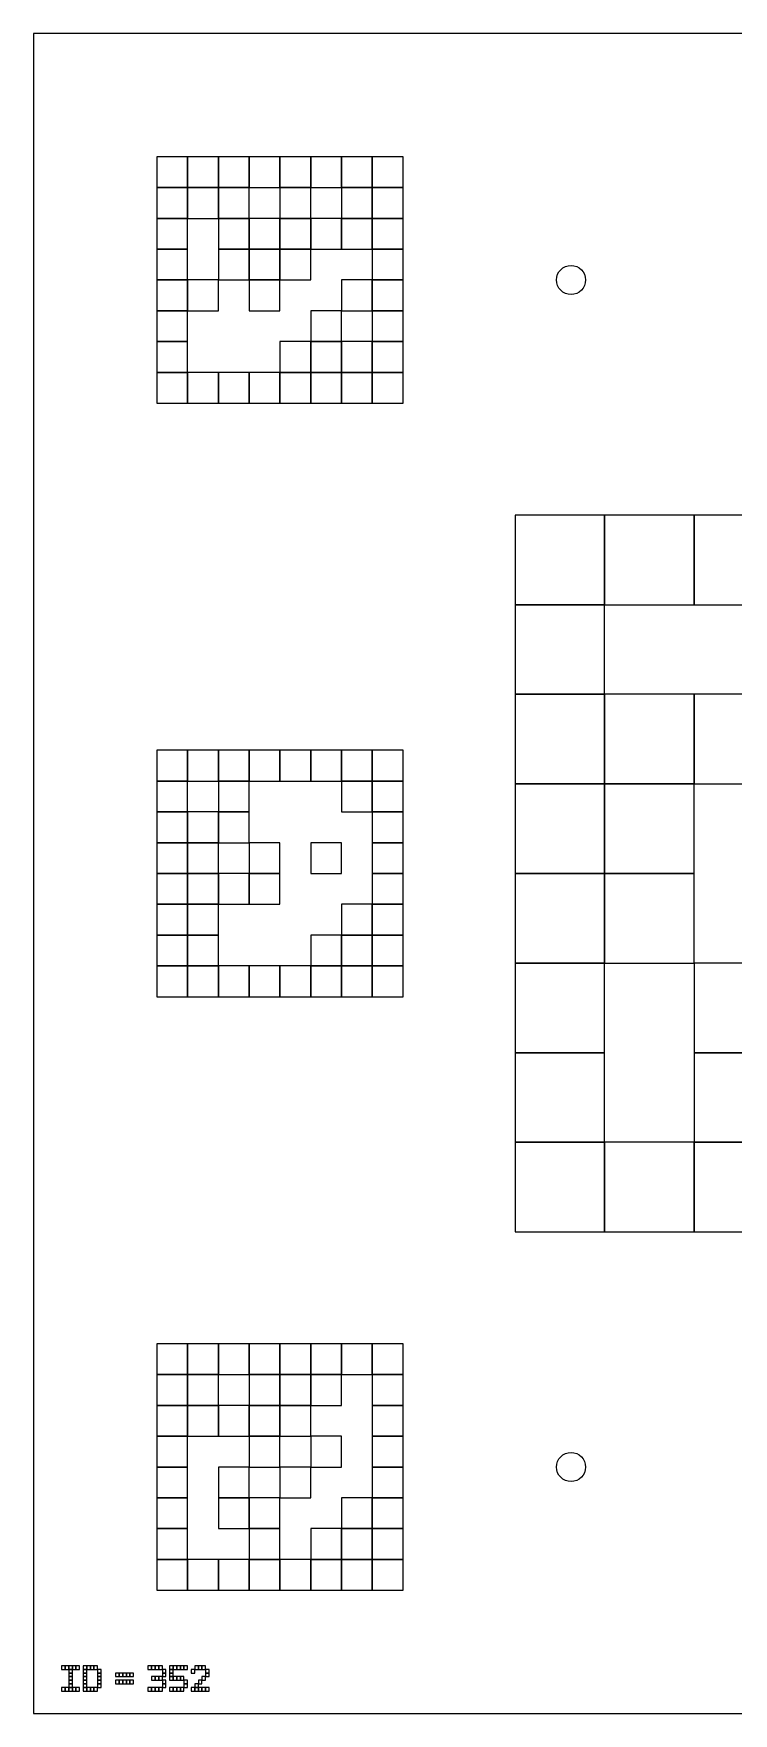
# Model space of a CAD drawing. Extents: x 0 to 1260, y 0 to 1580.
# Drawn here: x 0 to 125, y 640 to 940 of the extents above; entities that cross this region are included whole.
import ezdxf

# ---------------------------------------------------------------- set-up
doc = ezdxf.new("R2010")
doc.units = 0
for name, color, linetype in [('BLACK_POCKET', 7, 'CONTINUOUS'), ('BOARD_TEXT', 7, 'CONTINUOUS'), ('CUT', 7, 'CONTINUOUS'), ('MOUNT_HOLE', 6, 'CONTINUOUS')]:
    doc.layers.add(name, color=color, linetype=linetype)

msp = doc.modelspace()

# ---------------------------------------------------------------- linework, layer by layer
at = {"layer": 'BLACK_POCKET'}
for p, q in [((27.5, 918), (22, 918)), ((22, 918), (22, 912.5)), ((27.5, 912.5), (27.5, 918)), ((33, 918), (27.5, 918)), ((27.5, 918), (27.5, 912.5)), ((33, 912.5), (33, 918)), ((38.5, 918), (33, 918)), ((33, 918), (33, 912.5)), ((38.5, 912.5), (38.5, 918)), ((44, 918), (38.5, 918)), ((38.5, 918), (38.5, 912.5)), ((44, 912.5), (44, 918)), ((49.5, 918), (44, 918)), ((44, 918), (44, 912.5)), ((49.5, 912.5), (49.5, 918)), ((55, 918), (49.5, 918)), ((49.5, 918), (49.5, 912.5)), ((55, 912.5), (55, 918)), ((60.5, 918), (55, 918)), ((55, 918), (55, 912.5)), ((60.5, 912.5), (60.5, 918)), ((66, 918), (60.5, 918)), ((60.5, 918), (60.5, 912.5)), ((66, 912.5), (66, 918)), ((22, 912.5), (27.5, 912.5)), ((27.5, 912.5), (22, 912.5)), ((22, 912.5), (22, 907)), ((27.5, 912.5), (33, 912.5)), ((27.5, 907), (27.5, 912.5)), ((33, 912.5), (27.5, 912.5)), ((27.5, 912.5), (27.5, 907)), ((33, 912.5), (38.5, 912.5)), ((33, 907), (33, 912.5)), ((38.5, 912.5), (33, 912.5)), ((33, 912.5), (33, 907)), ((38.5, 912.5), (44, 912.5)), ((38.5, 907), (38.5, 912.5)), ((44, 912.5), (49.5, 912.5)), ((49.5, 912.5), (44, 912.5)), ((44, 912.5), (44, 907)), ((49.5, 912.5), (55, 912.5)), ((49.5, 907), (49.5, 912.5)), ((55, 912.5), (60.5, 912.5)), ((60.5, 912.5), (55, 912.5)), ((55, 912.5), (55, 907)), ((60.5, 912.5), (66, 912.5)), ((60.5, 907), (60.5, 912.5)), ((66, 912.5), (60.5, 912.5)), ((60.5, 912.5), (60.5, 907)), ((66, 907), (66, 912.5)), ((22, 907), (27.5, 907)), ((27.5, 907), (22, 907)), ((22, 907), (22, 901.5)), ((27.5, 907), (33, 907)), ((27.5, 901.5), (27.5, 907)), ((33, 907), (38.5, 907)), ((38.5, 907), (33, 907)), ((33, 907), (33, 901.5)), ((38.5, 901.5), (38.5, 907)), ((44, 907), (38.5, 907)), ((38.5, 907), (38.5, 901.5)), ((44, 907), (49.5, 907)), ((44, 901.5), (44, 907)), ((49.5, 907), (44, 907)), ((44, 907), (44, 901.5)), ((49.5, 901.5), (49.5, 907)), ((55, 907), (49.5, 907)), ((49.5, 907), (49.5, 901.5)), ((55, 907), (60.5, 907)), ((55, 901.5), (55, 907)), ((60.5, 907), (55, 907)), ((55, 907), (55, 901.5)), ((60.5, 907), (66, 907)), ((60.5, 901.5), (60.5, 907)), ((66, 907), (60.5, 907)), ((60.5, 907), (60.5, 901.5)), ((66, 901.5), (66, 907)), ((22, 901.5), (27.5, 901.5)), ((27.5, 901.5), (22, 901.5)), ((22, 901.5), (22, 896)), ((27.5, 896), (27.5, 901.5)), ((33, 901.5), (38.5, 901.5)), ((38.5, 901.5), (33, 901.5)), ((33, 901.5), (33, 896)), ((38.5, 901.5), (44, 901.5)), ((38.5, 896), (38.5, 901.5)), ((44, 901.5), (38.5, 901.5)), ((38.5, 901.5), (38.5, 896)), ((44, 901.5), (49.5, 901.5)), ((44, 896), (44, 901.5)), ((49.5, 901.5), (44, 901.5)), ((44, 901.5), (44, 896)), ((49.5, 901.5), (55, 901.5)), ((49.5, 896), (49.5, 901.5)), ((55, 901.5), (60.5, 901.5)), ((60.5, 901.5), (66, 901.5)), ((66, 901.5), (60.5, 901.5)), ((60.5, 901.5), (60.5, 896)), ((66, 896), (66, 901.5)), ((22, 896), (27.5, 896)), ((27.5, 896), (22, 896)), ((22, 896), (22, 890.5)), ((27.5, 890.5), (27.5, 896)), ((33, 896), (27.5, 896)), ((27.5, 896), (27.5, 890.5)), ((33, 896), (38.5, 896)), ((33, 890.5), (33, 896)), ((38.5, 896), (44, 896)), ((44, 896), (38.5, 896)), ((38.5, 896), (38.5, 890.5)), ((44, 896), (49.5, 896)), ((44, 890.5), (44, 896)), ((60.5, 896), (55, 896)), ((55, 896), (55, 890.5)), ((60.5, 896), (66, 896)), ((60.5, 890.5), (60.5, 896)), ((66, 896), (60.5, 896)), ((60.5, 896), (60.5, 890.5)), ((66, 890.5), (66, 896)), ((22, 890.5), (27.5, 890.5)), ((27.5, 890.5), (22, 890.5)), ((22, 890.5), (22, 885)), ((27.5, 890.5), (33, 890.5)), ((27.5, 885), (27.5, 890.5)), ((38.5, 890.5), (44, 890.5)), ((55, 890.5), (49.5, 890.5)), ((49.5, 890.5), (49.5, 885)), ((55, 890.5), (60.5, 890.5)), ((55, 885), (55, 890.5)), ((60.5, 890.5), (66, 890.5)), ((66, 890.5), (60.5, 890.5)), ((60.5, 890.5), (60.5, 885)), ((66, 885), (66, 890.5)), ((22, 885), (27.5, 885)), ((27.5, 885), (22, 885)), ((22, 885), (22, 879.5)), ((27.5, 879.5), (27.5, 885)), ((49.5, 885), (44, 885)), ((44, 885), (44, 879.5)), ((49.5, 885), (55, 885)), ((49.5, 879.5), (49.5, 885)), ((55, 885), (49.5, 885)), ((49.5, 885), (49.5, 879.5)), ((55, 879.5), (55, 885)), ((60.5, 885), (55, 885)), ((55, 885), (55, 879.5)), ((60.5, 885), (66, 885)), ((60.5, 879.5), (60.5, 885)), ((66, 885), (60.5, 885)), ((60.5, 885), (60.5, 879.5)), ((66, 879.5), (66, 885)), ((22, 879.5), (27.5, 879.5)), ((27.5, 879.5), (22, 879.5)), ((22, 879.5), (22, 874)), ((27.5, 874), (27.5, 879.5)), ((33, 879.5), (27.5, 879.5)), ((27.5, 879.5), (27.5, 874)), ((33, 874), (33, 879.5)), ((38.5, 879.5), (33, 879.5)), ((33, 879.5), (33, 874)), ((38.5, 874), (38.5, 879.5)), ((44, 879.5), (38.5, 879.5)), ((38.5, 879.5), (38.5, 874)), ((44, 879.5), (49.5, 879.5)), ((44, 874), (44, 879.5)), ((49.5, 879.5), (44, 879.5)), ((44, 879.5), (44, 874)), ((49.5, 879.5), (55, 879.5)), ((49.5, 874), (49.5, 879.5)), ((55, 879.5), (49.5, 879.5)), ((49.5, 879.5), (49.5, 874)), ((55, 879.5), (60.5, 879.5)), ((55, 874), (55, 879.5)), ((60.5, 879.5), (55, 879.5)), ((55, 879.5), (55, 874)), ((60.5, 879.5), (66, 879.5)), ((60.5, 874), (60.5, 879.5)), ((66, 879.5), (60.5, 879.5)), ((60.5, 879.5), (60.5, 874)), ((66, 874), (66, 879.5)), ((22, 874), (27.5, 874)), ((27.5, 874), (33, 874)), ((33, 874), (38.5, 874)), ((38.5, 874), (44, 874)), ((44, 874), (49.5, 874)), ((49.5, 874), (55, 874)), ((55, 874), (60.5, 874)), ((60.5, 874), (66, 874)), ((102, 854), (86, 854)), ((86, 854), (86, 838)), ((102, 838), (102, 854)), ((118, 854), (102, 854)), ((102, 854), (102, 838)), ((118, 838), (118, 854)), ((134, 854), (118, 854)), ((118, 854), (118, 838)), ((86, 838), (102, 838)), ((102, 838), (86, 838)), ((86, 838), (86, 822)), ((102, 838), (118, 838)), ((102, 822), (102, 838)), ((118, 838), (134, 838)), ((86, 822), (102, 822)), ((102, 822), (86, 822)), ((86, 822), (86, 806)), ((102, 806), (102, 822)), ((118, 822), (102, 822)), ((102, 822), (102, 806)), ((118, 806), (118, 822)), ((134, 822), (118, 822)), ((118, 822), (118, 806)), ((27.5, 812), (22, 812)), ((22, 812), (22, 806.5)), ((27.5, 806.5), (27.5, 812)), ((33, 812), (27.5, 812)), ((27.5, 812), (27.5, 806.5)), ((33, 806.5), (33, 812)), ((38.5, 812), (33, 812)), ((33, 812), (33, 806.5)), ((38.5, 806.5), (38.5, 812)), ((44, 812), (38.5, 812)), ((38.5, 812), (38.5, 806.5)), ((44, 806.5), (44, 812)), ((49.5, 812), (44, 812)), ((44, 812), (44, 806.5)), ((49.5, 806.5), (49.5, 812)), ((55, 812), (49.5, 812)), ((49.5, 812), (49.5, 806.5)), ((55, 806.5), (55, 812)), ((60.5, 812), (55, 812)), ((55, 812), (55, 806.5)), ((60.5, 806.5), (60.5, 812)), ((66, 812), (60.5, 812)), ((60.5, 812), (60.5, 806.5)), ((66, 806.5), (66, 812)), ((22, 806.5), (27.5, 806.5)), ((27.5, 806.5), (22, 806.5)), ((22, 806.5), (22, 801)), ((27.5, 806.5), (33, 806.5)), ((27.5, 801), (27.5, 806.5)), ((33, 806.5), (38.5, 806.5)), ((38.5, 806.5), (33, 806.5)), ((33, 806.5), (33, 801)), ((38.5, 806.5), (44, 806.5)), ((38.5, 801), (38.5, 806.5)), ((44, 806.5), (49.5, 806.5)), ((49.5, 806.5), (55, 806.5)), ((55, 806.5), (60.5, 806.5)), ((60.5, 806.5), (55, 806.5)), ((55, 806.5), (55, 801)), ((60.5, 806.5), (66, 806.5)), ((60.5, 801), (60.5, 806.5)), ((66, 806.5), (60.5, 806.5)), ((60.5, 806.5), (60.5, 801)), ((66, 801), (66, 806.5)), ((86, 806), (102, 806)), ((102, 806), (86, 806)), ((86, 806), (86, 790)), ((102, 806), (118, 806)), ((102, 790), (102, 806)), ((118, 806), (102, 806)), ((102, 806), (102, 790)), ((118, 806), (134, 806)), ((118, 790), (118, 806)), ((22, 801), (27.5, 801)), ((27.5, 801), (22, 801)), ((22, 801), (22, 795.5)), ((27.5, 795.5), (27.5, 801)), ((33, 801), (27.5, 801)), ((27.5, 801), (27.5, 795.5)), ((33, 801), (38.5, 801)), ((33, 795.5), (33, 801)), ((38.5, 801), (33, 801)), ((33, 801), (33, 795.5)), ((38.5, 795.5), (38.5, 801)), ((55, 801), (60.5, 801)), ((60.5, 801), (66, 801)), ((66, 801), (60.5, 801)), ((60.5, 801), (60.5, 795.5)), ((66, 795.5), (66, 801)), ((22, 795.5), (27.5, 795.5)), ((27.5, 795.5), (22, 795.5)), ((22, 795.5), (22, 790)), ((27.5, 795.5), (33, 795.5)), ((27.5, 790), (27.5, 795.5)), ((33, 795.5), (27.5, 795.5)), ((27.5, 795.5), (27.5, 790)), ((33, 795.5), (38.5, 795.5)), ((33, 790), (33, 795.5)), ((44, 795.5), (38.5, 795.5)), ((38.5, 795.5), (38.5, 790)), ((44, 790), (44, 795.5)), ((55, 795.5), (49.5, 795.5)), ((49.5, 795.5), (49.5, 790)), ((55, 790), (55, 795.5)), ((60.5, 795.5), (66, 795.5)), ((66, 795.5), (60.5, 795.5)), ((60.5, 795.5), (60.5, 790)), ((66, 790), (66, 795.5)), ((22, 790), (27.5, 790)), ((27.5, 790), (22, 790)), ((22, 790), (22, 784.5)), ((27.5, 790), (33, 790)), ((27.5, 784.5), (27.5, 790)), ((33, 790), (27.5, 790)), ((27.5, 790), (27.5, 784.5)), ((33, 784.5), (33, 790)), ((38.5, 790), (33, 790)), ((33, 790), (33, 784.5)), ((38.5, 790), (44, 790)), ((38.5, 784.5), (38.5, 790)), ((44, 790), (38.5, 790)), ((38.5, 790), (38.5, 784.5)), ((44, 784.5), (44, 790)), ((49.5, 790), (55, 790)), ((60.5, 790), (66, 790)), ((66, 790), (60.5, 790)), ((60.5, 790), (60.5, 784.5)), ((66, 784.5), (66, 790)), ((86, 790), (102, 790)), ((102, 790), (86, 790)), ((86, 790), (86, 774)), ((102, 790), (118, 790)), ((102, 774), (102, 790)), ((118, 790), (102, 790)), ((102, 790), (102, 774)), ((118, 774), (118, 790)), ((22, 784.5), (27.5, 784.5)), ((27.5, 784.5), (22, 784.5)), ((22, 784.5), (22, 779)), ((27.5, 784.5), (33, 784.5)), ((27.5, 779), (27.5, 784.5)), ((33, 784.5), (27.5, 784.5)), ((27.5, 784.5), (27.5, 779)), ((33, 784.5), (38.5, 784.5)), ((33, 779), (33, 784.5)), ((38.5, 784.5), (44, 784.5)), ((60.5, 784.5), (55, 784.5)), ((55, 784.5), (55, 779)), ((60.5, 784.5), (66, 784.5)), ((60.5, 779), (60.5, 784.5)), ((66, 784.5), (60.5, 784.5)), ((60.5, 784.5), (60.5, 779)), ((66, 779), (66, 784.5)), ((22, 779), (27.5, 779)), ((27.5, 779), (22, 779)), ((22, 779), (22, 773.5)), ((27.5, 779), (33, 779)), ((27.5, 773.5), (27.5, 779)), ((33, 779), (27.5, 779)), ((27.5, 779), (27.5, 773.5)), ((33, 773.5), (33, 779)), ((55, 779), (49.5, 779)), ((49.5, 779), (49.5, 773.5)), ((55, 779), (60.5, 779)), ((55, 773.5), (55, 779)), ((60.5, 779), (55, 779)), ((55, 779), (55, 773.5)), ((60.5, 779), (66, 779)), ((60.5, 773.5), (60.5, 779)), ((66, 779), (60.5, 779)), ((60.5, 779), (60.5, 773.5)), ((66, 773.5), (66, 779)), ((86, 774), (102, 774)), ((102, 774), (86, 774)), ((86, 774), (86, 758)), ((102, 774), (118, 774)), ((102, 758), (102, 774)), ((134, 774), (118, 774)), ((118, 774), (118, 758)), ((22, 773.5), (27.5, 773.5)), ((27.5, 773.5), (22, 773.5)), ((22, 773.5), (22, 768)), ((27.5, 773.5), (33, 773.5)), ((27.5, 768), (27.5, 773.5)), ((33, 773.5), (27.5, 773.5)), ((27.5, 773.5), (27.5, 768)), ((33, 768), (33, 773.5)), ((38.5, 773.5), (33, 773.5)), ((33, 773.5), (33, 768)), ((38.5, 768), (38.5, 773.5)), ((44, 773.5), (38.5, 773.5)), ((38.5, 773.5), (38.5, 768)), ((44, 768), (44, 773.5)), ((49.5, 773.5), (44, 773.5)), ((44, 773.5), (44, 768)), ((49.5, 773.5), (55, 773.5)), ((49.5, 768), (49.5, 773.5)), ((55, 773.5), (49.5, 773.5)), ((49.5, 773.5), (49.5, 768)), ((55, 773.5), (60.5, 773.5)), ((55, 768), (55, 773.5)), ((60.5, 773.5), (55, 773.5)), ((55, 773.5), (55, 768)), ((60.5, 773.5), (66, 773.5)), ((60.5, 768), (60.5, 773.5)), ((66, 773.5), (60.5, 773.5)), ((60.5, 773.5), (60.5, 768)), ((66, 768), (66, 773.5)), ((22, 768), (27.5, 768)), ((27.5, 768), (33, 768)), ((33, 768), (38.5, 768)), ((38.5, 768), (44, 768)), ((44, 768), (49.5, 768)), ((49.5, 768), (55, 768)), ((55, 768), (60.5, 768)), ((60.5, 768), (66, 768)), ((86, 758), (102, 758)), ((102, 758), (86, 758)), ((86, 758), (86, 742)), ((102, 742), (102, 758)), ((118, 758), (134, 758)), ((134, 758), (118, 758)), ((118, 758), (118, 742)), ((86, 742), (102, 742)), ((102, 742), (86, 742)), ((86, 742), (86, 726)), ((102, 726), (102, 742)), ((118, 742), (102, 742)), ((102, 742), (102, 726)), ((118, 742), (134, 742)), ((118, 726), (118, 742)), ((134, 742), (118, 742)), ((118, 742), (118, 726)), ((86, 726), (102, 726)), ((102, 726), (118, 726)), ((118, 726), (134, 726)), ((27.5, 706), (22, 706)), ((22, 706), (22, 700.5)), ((27.5, 700.5), (27.5, 706)), ((33, 706), (27.5, 706)), ((27.5, 706), (27.5, 700.5)), ((33, 700.5), (33, 706)), ((38.5, 706), (33, 706)), ((33, 706), (33, 700.5)), ((38.5, 700.5), (38.5, 706)), ((44, 706), (38.5, 706)), ((38.5, 706), (38.5, 700.5)), ((44, 700.5), (44, 706)), ((49.5, 706), (44, 706)), ((44, 706), (44, 700.5)), ((49.5, 700.5), (49.5, 706)), ((55, 706), (49.5, 706)), ((49.5, 706), (49.5, 700.5)), ((55, 700.5), (55, 706)), ((60.5, 706), (55, 706)), ((55, 706), (55, 700.5)), ((60.5, 700.5), (60.5, 706)), ((66, 706), (60.5, 706)), ((60.5, 706), (60.5, 700.5)), ((66, 700.5), (66, 706)), ((22, 700.5), (27.5, 700.5)), ((27.5, 700.5), (22, 700.5)), ((22, 700.5), (22, 695)), ((27.5, 700.5), (33, 700.5)), ((27.5, 695), (27.5, 700.5)), ((33, 700.5), (27.5, 700.5)), ((27.5, 700.5), (27.5, 695)), ((33, 700.5), (38.5, 700.5)), ((33, 695), (33, 700.5)), ((38.5, 700.5), (44, 700.5)), ((44, 700.5), (38.5, 700.5)), ((38.5, 700.5), (38.5, 695)), ((44, 700.5), (49.5, 700.5)), ((44, 695), (44, 700.5)), ((49.5, 700.5), (44, 700.5)), ((44, 700.5), (44, 695)), ((49.5, 700.5), (55, 700.5)), ((49.5, 695), (49.5, 700.5)), ((55, 700.5), (49.5, 700.5)), ((49.5, 700.5), (49.5, 695)), ((55, 700.5), (60.5, 700.5)), ((55, 695), (55, 700.5)), ((60.5, 700.5), (66, 700.5)), ((66, 700.5), (60.5, 700.5)), ((60.5, 700.5), (60.5, 695)), ((66, 695), (66, 700.5)), ((22, 695), (27.5, 695)), ((27.5, 695), (22, 695)), ((22, 695), (22, 689.5)), ((27.5, 695), (33, 695)), ((27.5, 689.5), (27.5, 695)), ((33, 695), (27.5, 695)), ((27.5, 695), (27.5, 689.5)), ((33, 689.5), (33, 695)), ((38.5, 695), (33, 695)), ((33, 695), (33, 689.5)), ((38.5, 695), (44, 695)), ((38.5, 689.5), (38.5, 695)), ((44, 695), (38.5, 695)), ((38.5, 695), (38.5, 689.5)), ((44, 695), (49.5, 695)), ((44, 689.5), (44, 695)), ((49.5, 695), (44, 695)), ((44, 695), (44, 689.5)), ((49.5, 695), (55, 695)), ((49.5, 689.5), (49.5, 695)), ((60.5, 695), (66, 695)), ((66, 695), (60.5, 695)), ((60.5, 695), (60.5, 689.5)), ((66, 689.5), (66, 695)), ((22, 689.5), (27.5, 689.5)), ((27.5, 689.5), (22, 689.5)), ((22, 689.5), (22, 684)), ((27.5, 689.5), (33, 689.5)), ((27.5, 684), (27.5, 689.5)), ((33, 689.5), (38.5, 689.5)), ((38.5, 689.5), (44, 689.5)), ((44, 689.5), (38.5, 689.5)), ((38.5, 689.5), (38.5, 684)), ((44, 689.5), (49.5, 689.5)), ((44, 684), (44, 689.5)), ((55, 689.5), (49.5, 689.5)), ((49.5, 689.5), (49.5, 684)), ((55, 684), (55, 689.5)), ((60.5, 689.5), (66, 689.5)), ((66, 689.5), (60.5, 689.5)), ((60.5, 689.5), (60.5, 684)), ((66, 684), (66, 689.5)), ((22, 684), (27.5, 684)), ((27.5, 684), (22, 684)), ((22, 684), (22, 678.5)), ((27.5, 678.5), (27.5, 684)), ((38.5, 684), (33, 684)), ((33, 684), (33, 678.5)), ((38.5, 684), (44, 684)), ((38.5, 678.5), (38.5, 684)), ((49.5, 684), (44, 684)), ((44, 684), (44, 678.5)), ((49.5, 684), (55, 684)), ((49.5, 678.5), (49.5, 684)), ((60.5, 684), (66, 684)), ((66, 684), (60.5, 684)), ((60.5, 684), (60.5, 678.5)), ((66, 678.5), (66, 684)), ((22, 678.5), (27.5, 678.5)), ((27.5, 678.5), (22, 678.5)), ((22, 678.5), (22, 673)), ((27.5, 673), (27.5, 678.5)), ((33, 678.5), (38.5, 678.5)), ((38.5, 678.5), (33, 678.5)), ((33, 678.5), (33, 673)), ((38.5, 673), (38.5, 678.5)), ((44, 678.5), (38.5, 678.5)), ((38.5, 678.5), (38.5, 673)), ((44, 678.5), (49.5, 678.5)), ((44, 673), (44, 678.5)), ((60.5, 678.5), (55, 678.5)), ((55, 678.5), (55, 673)), ((60.5, 678.5), (66, 678.5)), ((60.5, 673), (60.5, 678.5)), ((66, 678.5), (60.5, 678.5)), ((60.5, 678.5), (60.5, 673)), ((66, 673), (66, 678.5)), ((22, 673), (27.5, 673)), ((27.5, 673), (22, 673)), ((22, 673), (22, 667.5)), ((27.5, 667.5), (27.5, 673)), ((33, 673), (38.5, 673)), ((38.5, 673), (44, 673)), ((44, 673), (38.5, 673)), ((38.5, 673), (38.5, 667.5)), ((44, 667.5), (44, 673)), ((55, 673), (49.5, 673)), ((49.5, 673), (49.5, 667.5)), ((55, 673), (60.5, 673)), ((55, 667.5), (55, 673)), ((60.5, 673), (55, 673)), ((55, 673), (55, 667.5)), ((60.5, 673), (66, 673)), ((60.5, 667.5), (60.5, 673)), ((66, 673), (60.5, 673)), ((60.5, 673), (60.5, 667.5)), ((66, 667.5), (66, 673)), ((22, 667.5), (27.5, 667.5)), ((27.5, 667.5), (22, 667.5)), ((22, 667.5), (22, 662)), ((27.5, 662), (27.5, 667.5)), ((33, 667.5), (27.5, 667.5)), ((27.5, 667.5), (27.5, 662)), ((33, 662), (33, 667.5)), ((38.5, 667.5), (33, 667.5)), ((33, 667.5), (33, 662)), ((38.5, 667.5), (44, 667.5)), ((38.5, 662), (38.5, 667.5)), ((44, 667.5), (38.5, 667.5)), ((38.5, 667.5), (38.5, 662)), ((44, 662), (44, 667.5)), ((49.5, 667.5), (44, 667.5)), ((44, 667.5), (44, 662)), ((49.5, 667.5), (55, 667.5)), ((49.5, 662), (49.5, 667.5)), ((55, 667.5), (49.5, 667.5)), ((49.5, 667.5), (49.5, 662)), ((55, 667.5), (60.5, 667.5)), ((55, 662), (55, 667.5)), ((60.5, 667.5), (55, 667.5)), ((55, 667.5), (55, 662)), ((60.5, 667.5), (66, 667.5)), ((60.5, 662), (60.5, 667.5)), ((66, 667.5), (60.5, 667.5)), ((60.5, 667.5), (60.5, 662)), ((66, 662), (66, 667.5)), ((22, 662), (27.5, 662)), ((27.5, 662), (33, 662)), ((33, 662), (38.5, 662)), ((38.5, 662), (44, 662)), ((44, 662), (49.5, 662)), ((49.5, 662), (55, 662)), ((55, 662), (60.5, 662)), ((60.5, 662), (66, 662))]:
    msp.add_line(p, q, dxfattribs=at)
at = {"layer": 'BOARD_TEXT'}
for p, q in [((5.642857, 648.5), (5, 648.5)), ((5, 648.5), (5, 647.857143)), ((5.642857, 647.857143), (5.642857, 648.5)), ((6.285714, 648.5), (5.642857, 648.5)), ((5.642857, 648.5), (5.642857, 647.857143)), ((6.285714, 647.857143), (6.285714, 648.5)), ((6.928571, 648.5), (6.285714, 648.5)), ((6.285714, 648.5), (6.285714, 647.857143)), ((6.928571, 647.857143), (6.928571, 648.5)), ((7.571429, 648.5), (6.928571, 648.5)), ((6.928571, 648.5), (6.928571, 647.857143)), ((7.571429, 647.857143), (7.571429, 648.5)), ((8.214286, 648.5), (7.571429, 648.5)), ((7.571429, 648.5), (7.571429, 647.857143)), ((8.214286, 647.857143), (8.214286, 648.5)), ((9.5, 648.5), (8.857143, 648.5)), ((8.857143, 648.5), (8.857143, 647.857143)), ((9.5, 647.857143), (9.5, 648.5)), ((10.142857, 648.5), (9.5, 648.5)), ((9.5, 648.5), (9.5, 647.857143)), ((10.142857, 647.857143), (10.142857, 648.5)), ((10.785714, 648.5), (10.142857, 648.5)), ((10.142857, 648.5), (10.142857, 647.857143)), ((10.785714, 647.857143), (10.785714, 648.5)), ((11.428571, 648.5), (10.785714, 648.5)), ((10.785714, 648.5), (10.785714, 647.857143)), ((11.428571, 647.857143), (11.428571, 648.5)), ((21.071429, 648.5), (20.428571, 648.5)), ((20.428571, 648.5), (20.428571, 647.857143)), ((21.071429, 647.857143), (21.071429, 648.5)), ((21.714286, 648.5), (21.071429, 648.5)), ((21.071429, 648.5), (21.071429, 647.857143)), ((21.714286, 647.857143), (21.714286, 648.5)), ((22.357143, 648.5), (21.714286, 648.5)), ((21.714286, 648.5), (21.714286, 647.857143)), ((22.357143, 647.857143), (22.357143, 648.5)), ((23, 648.5), (22.357143, 648.5)), ((22.357143, 648.5), (22.357143, 647.857143)), ((23, 647.857143), (23, 648.5)), ((24.928571, 648.5), (24.285714, 648.5)), ((24.285714, 648.5), (24.285714, 647.857143)), ((24.928571, 647.857143), (24.928571, 648.5)), ((25.571429, 648.5), (24.928571, 648.5)), ((24.928571, 648.5), (24.928571, 647.857143)), ((25.571429, 647.857143), (25.571429, 648.5)), ((26.214286, 648.5), (25.571429, 648.5)), ((25.571429, 648.5), (25.571429, 647.857143)), ((26.214286, 647.857143), (26.214286, 648.5)), ((26.857143, 648.5), (26.214286, 648.5)), ((26.214286, 648.5), (26.214286, 647.857143)), ((26.857143, 647.857143), (26.857143, 648.5)), ((27.5, 648.5), (26.857143, 648.5)), ((26.857143, 648.5), (26.857143, 647.857143)), ((27.5, 647.857143), (27.5, 648.5)), ((29.428571, 648.5), (28.785714, 648.5)), ((28.785714, 648.5), (28.785714, 647.857143)), ((29.428571, 647.857143), (29.428571, 648.5)), ((30.071429, 648.5), (29.428571, 648.5)), ((29.428571, 648.5), (29.428571, 647.857143)), ((30.071429, 647.857143), (30.071429, 648.5)), ((30.714286, 648.5), (30.071429, 648.5)), ((30.071429, 648.5), (30.071429, 647.857143)), ((30.714286, 647.857143), (30.714286, 648.5)), ((5, 647.857143), (5.642857, 647.857143)), ((5.642857, 647.857143), (6.285714, 647.857143)), ((6.285714, 647.857143), (6.928571, 647.857143)), ((6.928571, 647.857143), (6.285714, 647.857143)), ((6.285714, 647.857143), (6.285714, 647.214286)), ((6.285714, 647.214286), (6.928571, 647.214286)), ((6.928571, 647.214286), (6.285714, 647.214286)), ((6.285714, 647.214286), (6.285714, 646.571429)), ((6.285714, 646.571429), (6.928571, 646.571429)), ((6.928571, 646.571429), (6.285714, 646.571429)), ((6.285714, 646.571429), (6.285714, 645.928571)), ((6.285714, 645.928571), (6.928571, 645.928571)), ((6.928571, 645.928571), (6.285714, 645.928571)), ((6.285714, 645.928571), (6.285714, 645.285714)), ((6.285714, 645.285714), (6.928571, 645.285714)), ((6.928571, 645.285714), (6.285714, 645.285714)), ((6.285714, 645.285714), (6.285714, 644.642857)), ((6.928571, 647.857143), (7.571429, 647.857143)), ((6.928571, 647.214286), (6.928571, 647.857143)), ((6.928571, 646.571429), (6.928571, 647.214286)), ((6.928571, 645.928571), (6.928571, 646.571429)), ((6.928571, 645.285714), (6.928571, 645.928571)), ((6.928571, 644.642857), (6.928571, 645.285714)), ((7.571429, 647.857143), (8.214286, 647.857143)), ((8.857143, 647.857143), (9.5, 647.857143)), ((9.5, 647.857143), (8.857143, 647.857143)), ((8.857143, 647.857143), (8.857143, 647.214286)), ((8.857143, 647.214286), (9.5, 647.214286)), ((9.5, 647.214286), (8.857143, 647.214286)), ((8.857143, 647.214286), (8.857143, 646.571429)), ((8.857143, 646.571429), (9.5, 646.571429)), ((9.5, 646.571429), (8.857143, 646.571429)), ((8.857143, 646.571429), (8.857143, 645.928571)), ((8.857143, 645.928571), (9.5, 645.928571)), ((9.5, 645.928571), (8.857143, 645.928571)), ((8.857143, 645.928571), (8.857143, 645.285714)), ((8.857143, 645.285714), (9.5, 645.285714)), ((9.5, 645.285714), (8.857143, 645.285714)), ((8.857143, 645.285714), (8.857143, 644.642857)), ((9.5, 647.857143), (10.142857, 647.857143)), ((9.5, 647.214286), (9.5, 647.857143)), ((9.5, 646.571429), (9.5, 647.214286)), ((9.5, 645.928571), (9.5, 646.571429)), ((9.5, 645.285714), (9.5, 645.928571)), ((9.5, 644.642857), (9.5, 645.285714)), ((10.142857, 647.857143), (10.785714, 647.857143)), ((10.785714, 647.857143), (11.428571, 647.857143)), ((12.071429, 647.857143), (11.428571, 647.857143)), ((11.428571, 647.857143), (11.428571, 647.214286)), ((11.428571, 647.214286), (12.071429, 647.214286)), ((12.071429, 647.214286), (11.428571, 647.214286)), ((11.428571, 647.214286), (11.428571, 646.571429)), ((11.428571, 646.571429), (12.071429, 646.571429)), ((12.071429, 646.571429), (11.428571, 646.571429)), ((11.428571, 646.571429), (11.428571, 645.928571)), ((11.428571, 645.928571), (12.071429, 645.928571)), ((12.071429, 645.928571), (11.428571, 645.928571)), ((11.428571, 645.928571), (11.428571, 645.285714)), ((11.428571, 645.285714), (12.071429, 645.285714)), ((12.071429, 645.285714), (11.428571, 645.285714)), ((11.428571, 645.285714), (11.428571, 644.642857)), ((12.071429, 647.214286), (12.071429, 647.857143)), ((12.071429, 646.571429), (12.071429, 647.214286)), ((12.071429, 645.928571), (12.071429, 646.571429)), ((12.071429, 645.285714), (12.071429, 645.928571)), ((12.071429, 644.642857), (12.071429, 645.285714)), ((15.285714, 647.214286), (14.642857, 647.214286)), ((14.642857, 647.214286), (14.642857, 646.571429)), ((14.642857, 646.571429), (15.285714, 646.571429)), ((15.285714, 645.928571), (14.642857, 645.928571)), ((14.642857, 645.928571), (14.642857, 645.285714)), ((14.642857, 645.285714), (15.285714, 645.285714)), ((15.285714, 646.571429), (15.285714, 647.214286)), ((15.928571, 647.214286), (15.285714, 647.214286)), ((15.285714, 647.214286), (15.285714, 646.571429)), ((15.285714, 646.571429), (15.928571, 646.571429)), ((15.285714, 645.285714), (15.285714, 645.928571)), ((15.928571, 645.928571), (15.285714, 645.928571)), ((15.285714, 645.928571), (15.285714, 645.285714)), ((15.285714, 645.285714), (15.928571, 645.285714)), ((15.928571, 646.571429), (15.928571, 647.214286)), ((16.571429, 647.214286), (15.928571, 647.214286)), ((15.928571, 647.214286), (15.928571, 646.571429)), ((15.928571, 646.571429), (16.571429, 646.571429)), ((15.928571, 645.285714), (15.928571, 645.928571)), ((16.571429, 645.928571), (15.928571, 645.928571)), ((15.928571, 645.928571), (15.928571, 645.285714)), ((15.928571, 645.285714), (16.571429, 645.285714)), ((16.571429, 646.571429), (16.571429, 647.214286)), ((17.214286, 647.214286), (16.571429, 647.214286)), ((16.571429, 647.214286), (16.571429, 646.571429)), ((16.571429, 646.571429), (17.214286, 646.571429)), ((16.571429, 645.285714), (16.571429, 645.928571)), ((17.214286, 645.928571), (16.571429, 645.928571)), ((16.571429, 645.928571), (16.571429, 645.285714)), ((16.571429, 645.285714), (17.214286, 645.285714)), ((17.214286, 646.571429), (17.214286, 647.214286)), ((17.857143, 647.214286), (17.214286, 647.214286)), ((17.214286, 647.214286), (17.214286, 646.571429)), ((17.214286, 646.571429), (17.857143, 646.571429)), ((17.214286, 645.285714), (17.214286, 645.928571)), ((17.857143, 645.928571), (17.214286, 645.928571)), ((17.214286, 645.928571), (17.214286, 645.285714)), ((17.214286, 645.285714), (17.857143, 645.285714)), ((17.857143, 646.571429), (17.857143, 647.214286)), ((17.857143, 645.285714), (17.857143, 645.928571)), ((20.428571, 647.857143), (21.071429, 647.857143)), ((21.071429, 647.857143), (21.714286, 647.857143)), ((21.714286, 646.571429), (21.071429, 646.571429)), ((21.071429, 646.571429), (21.071429, 645.928571)), ((21.071429, 645.928571), (21.714286, 645.928571)), ((21.714286, 647.857143), (22.357143, 647.857143)), ((21.714286, 645.928571), (21.714286, 646.571429)), ((22.357143, 646.571429), (21.714286, 646.571429)), ((21.714286, 646.571429), (21.714286, 645.928571)), ((21.714286, 645.928571), (22.357143, 645.928571)), ((22.357143, 647.857143), (23, 647.857143)), ((22.357143, 645.928571), (22.357143, 646.571429)), ((23, 646.571429), (22.357143, 646.571429)), ((22.357143, 646.571429), (22.357143, 645.928571)), ((22.357143, 645.928571), (23, 645.928571)), ((23.642857, 647.857143), (23, 647.857143)), ((23, 647.857143), (23, 647.214286)), ((23, 647.214286), (23.642857, 647.214286)), ((23.642857, 647.214286), (23, 647.214286)), ((23, 647.214286), (23, 646.571429)), ((23, 646.571429), (23.642857, 646.571429)), ((23, 645.928571), (23, 646.571429)), ((23.642857, 645.928571), (23, 645.928571)), ((23, 645.928571), (23, 645.285714)), ((23, 645.285714), (23.642857, 645.285714)), ((23.642857, 645.285714), (23, 645.285714)), ((23, 645.285714), (23, 644.642857)), ((23.642857, 647.214286), (23.642857, 647.857143)), ((23.642857, 646.571429), (23.642857, 647.214286)), ((23.642857, 645.285714), (23.642857, 645.928571)), ((23.642857, 644.642857), (23.642857, 645.285714)), ((24.285714, 647.857143), (24.928571, 647.857143)), ((24.928571, 647.857143), (24.285714, 647.857143)), ((24.285714, 647.857143), (24.285714, 647.214286)), ((24.285714, 647.214286), (24.928571, 647.214286)), ((24.928571, 647.214286), (24.285714, 647.214286)), ((24.285714, 647.214286), (24.285714, 646.571429)), ((24.285714, 646.571429), (24.928571, 646.571429)), ((24.928571, 646.571429), (24.285714, 646.571429)), ((24.285714, 646.571429), (24.285714, 645.928571)), ((24.285714, 645.928571), (24.928571, 645.928571)), ((24.928571, 647.857143), (25.571429, 647.857143)), ((24.928571, 647.214286), (24.928571, 647.857143)), ((24.928571, 646.571429), (24.928571, 647.214286)), ((24.928571, 645.928571), (24.928571, 646.571429)), ((25.571429, 646.571429), (24.928571, 646.571429)), ((24.928571, 646.571429), (24.928571, 645.928571)), ((24.928571, 645.928571), (25.571429, 645.928571)), ((25.571429, 647.857143), (26.214286, 647.857143)), ((25.571429, 645.928571), (25.571429, 646.571429)), ((26.214286, 646.571429), (25.571429, 646.571429)), ((25.571429, 646.571429), (25.571429, 645.928571)), ((25.571429, 645.928571), (26.214286, 645.928571)), ((26.214286, 647.857143), (26.857143, 647.857143)), ((26.214286, 645.928571), (26.214286, 646.571429)), ((26.857143, 646.571429), (26.214286, 646.571429)), ((26.214286, 646.571429), (26.214286, 645.928571)), ((26.214286, 645.928571), (26.857143, 645.928571)), ((26.857143, 647.857143), (27.5, 647.857143)), ((26.857143, 645.928571), (26.857143, 646.571429)), ((27.5, 645.928571), (26.857143, 645.928571)), ((26.857143, 645.928571), (26.857143, 645.285714)), ((26.857143, 645.285714), (27.5, 645.285714)), ((27.5, 645.285714), (26.857143, 645.285714)), ((26.857143, 645.285714), (26.857143, 644.642857)), ((27.5, 645.285714), (27.5, 645.928571)), ((27.5, 644.642857), (27.5, 645.285714)), ((28.785714, 647.857143), (28.142857, 647.857143)), ((28.142857, 647.857143), (28.142857, 647.214286)), ((28.142857, 647.214286), (28.785714, 647.214286)), ((28.785714, 647.857143), (29.428571, 647.857143)), ((28.785714, 647.214286), (28.785714, 647.857143)), ((29.428571, 645.285714), (28.785714, 645.285714)), ((28.785714, 645.285714), (28.785714, 644.642857)), ((29.428571, 647.857143), (30.071429, 647.857143)), ((30.071429, 645.928571), (29.428571, 645.928571)), ((29.428571, 645.928571), (29.428571, 645.285714)), ((29.428571, 645.285714), (30.071429, 645.285714)), ((29.428571, 644.642857), (29.428571, 645.285714)), ((30.071429, 647.857143), (30.714286, 647.857143)), ((30.714286, 646.571429), (30.071429, 646.571429)), ((30.071429, 646.571429), (30.071429, 645.928571)), ((30.071429, 645.928571), (30.714286, 645.928571)), ((30.071429, 645.285714), (30.071429, 645.928571)), ((31.357143, 647.857143), (30.714286, 647.857143)), ((30.714286, 647.857143), (30.714286, 647.214286)), ((30.714286, 647.214286), (31.357143, 647.214286)), ((31.357143, 647.214286), (30.714286, 647.214286)), ((30.714286, 647.214286), (30.714286, 646.571429)), ((30.714286, 646.571429), (31.357143, 646.571429)), ((30.714286, 645.928571), (30.714286, 646.571429)), ((31.357143, 647.214286), (31.357143, 647.857143)), ((31.357143, 646.571429), (31.357143, 647.214286)), ((5.642857, 644.642857), (5, 644.642857)), ((5, 644.642857), (5, 644)), ((5, 644), (5.642857, 644)), ((5.642857, 644), (5.642857, 644.642857)), ((6.285714, 644.642857), (5.642857, 644.642857)), ((5.642857, 644.642857), (5.642857, 644)), ((5.642857, 644), (6.285714, 644)), ((6.285714, 644.642857), (6.928571, 644.642857)), ((6.285714, 644), (6.285714, 644.642857)), ((6.928571, 644.642857), (6.285714, 644.642857)), ((6.285714, 644.642857), (6.285714, 644)), ((6.285714, 644), (6.928571, 644)), ((6.928571, 644), (6.928571, 644.642857)), ((7.571429, 644.642857), (6.928571, 644.642857)), ((6.928571, 644.642857), (6.928571, 644)), ((6.928571, 644), (7.571429, 644)), ((7.571429, 644), (7.571429, 644.642857)), ((8.214286, 644.642857), (7.571429, 644.642857)), ((7.571429, 644.642857), (7.571429, 644)), ((7.571429, 644), (8.214286, 644)), ((8.214286, 644), (8.214286, 644.642857)), ((8.857143, 644.642857), (9.5, 644.642857)), ((9.5, 644.642857), (8.857143, 644.642857)), ((8.857143, 644.642857), (8.857143, 644)), ((8.857143, 644), (9.5, 644)), ((9.5, 644), (9.5, 644.642857)), ((10.142857, 644.642857), (9.5, 644.642857)), ((9.5, 644.642857), (9.5, 644)), ((9.5, 644), (10.142857, 644)), ((10.142857, 644), (10.142857, 644.642857)), ((10.785714, 644.642857), (10.142857, 644.642857)), ((10.142857, 644.642857), (10.142857, 644)), ((10.142857, 644), (10.785714, 644)), ((10.785714, 644), (10.785714, 644.642857)), ((11.428571, 644.642857), (10.785714, 644.642857)), ((10.785714, 644.642857), (10.785714, 644)), ((10.785714, 644), (11.428571, 644)), ((11.428571, 644.642857), (12.071429, 644.642857)), ((11.428571, 644), (11.428571, 644.642857)), ((21.071429, 644.642857), (20.428571, 644.642857)), ((20.428571, 644.642857), (20.428571, 644)), ((20.428571, 644), (21.071429, 644)), ((21.071429, 644), (21.071429, 644.642857)), ((21.714286, 644.642857), (21.071429, 644.642857)), ((21.071429, 644.642857), (21.071429, 644)), ((21.071429, 644), (21.714286, 644)), ((21.714286, 644), (21.714286, 644.642857)), ((22.357143, 644.642857), (21.714286, 644.642857)), ((21.714286, 644.642857), (21.714286, 644)), ((21.714286, 644), (22.357143, 644)), ((22.357143, 644), (22.357143, 644.642857)), ((23, 644.642857), (22.357143, 644.642857)), ((22.357143, 644.642857), (22.357143, 644)), ((22.357143, 644), (23, 644)), ((23, 644.642857), (23.642857, 644.642857)), ((23, 644), (23, 644.642857)), ((24.928571, 644.642857), (24.285714, 644.642857)), ((24.285714, 644.642857), (24.285714, 644)), ((24.285714, 644), (24.928571, 644)), ((24.928571, 644), (24.928571, 644.642857)), ((25.571429, 644.642857), (24.928571, 644.642857)), ((24.928571, 644.642857), (24.928571, 644)), ((24.928571, 644), (25.571429, 644)), ((25.571429, 644), (25.571429, 644.642857)), ((26.214286, 644.642857), (25.571429, 644.642857)), ((25.571429, 644.642857), (25.571429, 644)), ((25.571429, 644), (26.214286, 644)), ((26.214286, 644), (26.214286, 644.642857)), ((26.857143, 644.642857), (26.214286, 644.642857)), ((26.214286, 644.642857), (26.214286, 644)), ((26.214286, 644), (26.857143, 644)), ((26.857143, 644.642857), (27.5, 644.642857)), ((26.857143, 644), (26.857143, 644.642857)), ((28.785714, 644.642857), (28.142857, 644.642857)), ((28.142857, 644.642857), (28.142857, 644)), ((28.142857, 644), (28.785714, 644)), ((28.785714, 644.642857), (29.428571, 644.642857)), ((28.785714, 644), (28.785714, 644.642857)), ((29.428571, 644.642857), (28.785714, 644.642857)), ((28.785714, 644.642857), (28.785714, 644)), ((28.785714, 644), (29.428571, 644)), ((29.428571, 644), (29.428571, 644.642857)), ((30.071429, 644.642857), (29.428571, 644.642857)), ((29.428571, 644.642857), (29.428571, 644)), ((29.428571, 644), (30.071429, 644)), ((30.071429, 644), (30.071429, 644.642857)), ((30.714286, 644.642857), (30.071429, 644.642857)), ((30.071429, 644.642857), (30.071429, 644)), ((30.071429, 644), (30.714286, 644)), ((30.714286, 644), (30.714286, 644.642857)), ((31.357143, 644.642857), (30.714286, 644.642857)), ((30.714286, 644.642857), (30.714286, 644)), ((30.714286, 644), (31.357143, 644)), ((31.357143, 644), (31.357143, 644.642857))]:
    msp.add_line(p, q, dxfattribs=at)
at = {"layer": 'CUT'}
for p, q in [((300, 940), (0, 940)), ((0, 940), (0, 640)), ((0, 640), (300, 640))]:
    msp.add_line(p, q, dxfattribs=at)
at = {"layer": 'MOUNT_HOLE'}
for centre in [(96, 896), (96, 684)]:
    msp.add_circle(centre, 2.6, dxfattribs=at)

doc.saveas('drawing.dxf')
